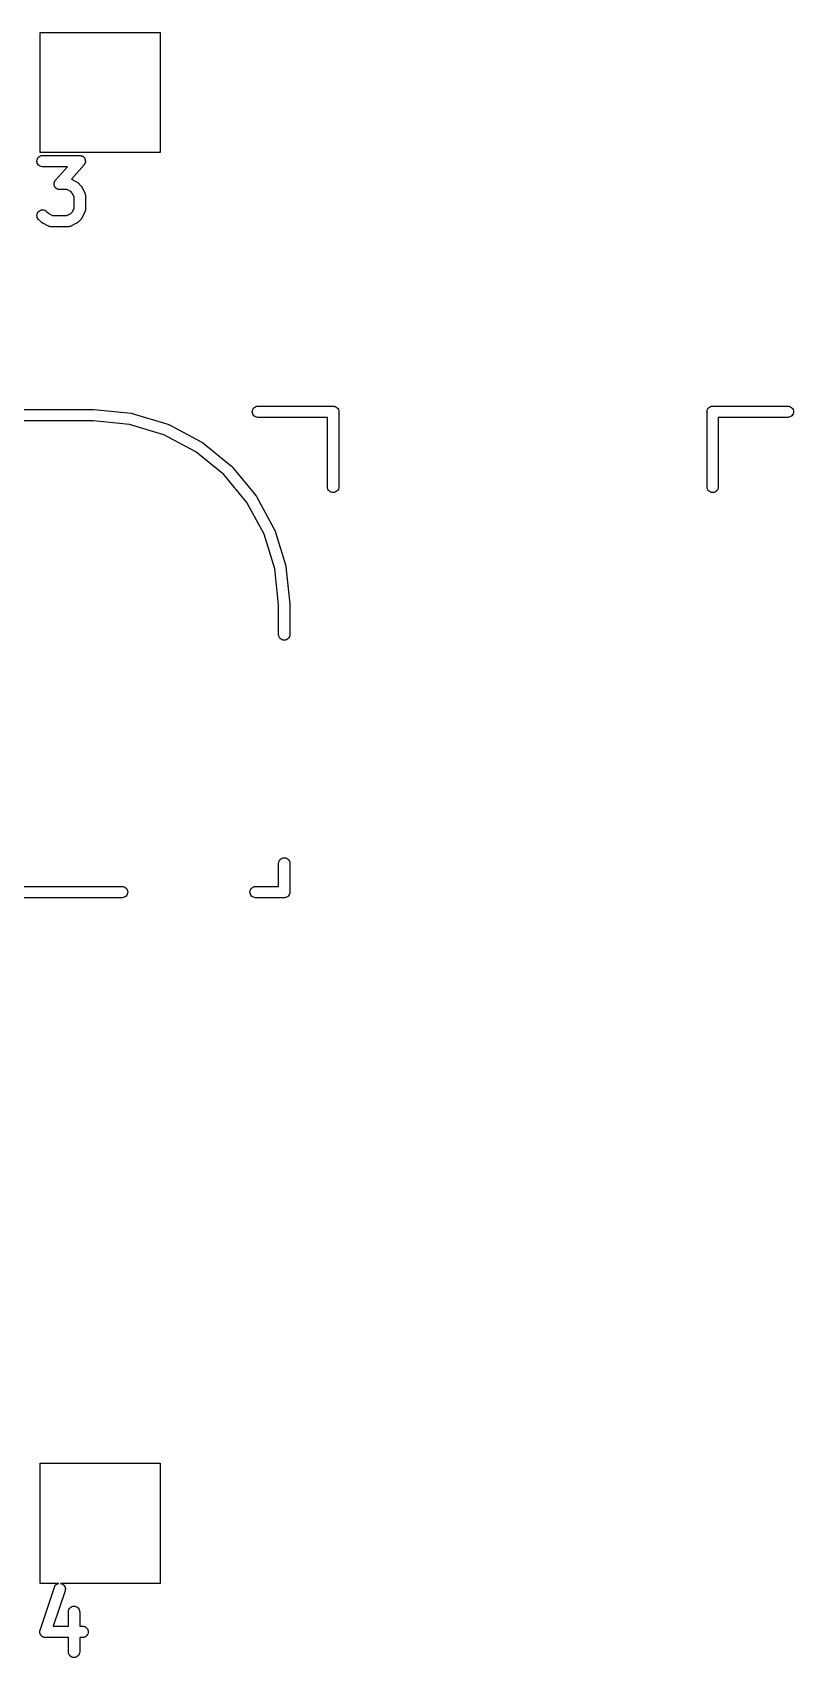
# Model space of a CAD drawing. Extents: x -13 to 127, y -89 to 15.
# Drawn here: x 3 to 13.13, y -85.79 to -64.15 of the extents above; entities that cross this region are included whole.
import ezdxf

# ---------------------------------------------------------------- set-up
doc = ezdxf.new("R2010")
doc.units = 0
doc.layers.add('BLACK', color=7, linetype='CONTINUOUS')

msp = doc.modelspace()

# ---------------------------------------------------------------- linework, layer by layer
at = {"layer": 'BLACK', "linetype": 'CONTINUOUS'}
for p, q in [((3.1, -65.75), (3.1, -64.15)), ((3.1, -64.15), (4.7, -64.15)), ((4.7, -64.15), (4.7, -65.75)), ((4.7, -65.75), (3.1, -65.75)), ((3.05834, -65.8614), (3.05986, -65.8468)), ((3.05966, -65.876), (3.05834, -65.8614)), ((3.06379, -65.89), (3.05966, -65.876)), ((3.05986, -65.8468), (3.06419, -65.8328)), ((3.07058, -65.903), (3.06379, -65.89)), ((3.06419, -65.8328), (3.07116, -65.82)), ((3.07975, -65.9144), (3.07058, -65.903)), ((3.07116, -65.82), (3.08048, -65.8087)), ((3.09096, -65.9238), (3.07975, -65.9144)), ((3.08048, -65.8087), (3.09183, -65.7994)), ((3.10379, -65.9308), (3.09096, -65.9238)), ((3.09183, -65.7994), (3.10475, -65.7926)), ((3.11774, -65.9353), (3.10379, -65.9308)), ((3.10475, -65.7926), (3.11876, -65.7883)), ((3.13229, -65.9369), (3.11774, -65.9353)), ((3.11876, -65.7883), (3.13333, -65.7869)), ((3.13333, -65.9369), (3.13229, -65.9369)), ((3.13333, -65.7869), (3.62857, -65.7869)), ((3.46329, -65.9369), (3.13333, -65.9369)), ((3.30546, -66.1173), (3.46329, -65.9369)), ((3.68501, -65.9113), (3.51705, -66.1032)), ((3.62857, -65.7869), (3.62962, -65.7869)), ((3.62962, -65.7869), (3.6343, -65.7874)), ((3.6343, -65.7874), (3.63899, -65.7876)), ((3.63899, -65.7876), (3.64154, -65.7882)), ((3.64154, -65.7882), (3.64416, -65.7885)), ((3.64416, -65.7885), (3.64865, -65.79)), ((3.64865, -65.79), (3.65322, -65.7911)), ((3.65322, -65.7911), (3.65561, -65.7922)), ((3.65561, -65.7922), (3.65812, -65.793)), ((3.65812, -65.793), (3.66224, -65.7952)), ((3.66224, -65.7952), (3.66651, -65.7972)), ((3.66651, -65.7972), (3.66863, -65.7988)), ((3.66863, -65.7988), (3.67094, -65.8)), ((3.67094, -65.8), (3.67455, -65.803)), ((3.67455, -65.803), (3.67835, -65.8058)), ((3.67835, -65.8058), (3.68014, -65.8077)), ((3.68014, -65.8077), (3.68216, -65.8094)), ((3.68216, -65.8094), (3.68511, -65.8131)), ((3.68775, -65.9075), (3.68501, -65.9113)), ((3.68511, -65.8131), (3.6883, -65.8165)), ((3.69075, -65.9038), (3.68775, -65.9075)), ((3.6883, -65.8165), (3.68968, -65.8188)), ((3.68968, -65.8188), (3.69133, -65.8208)), ((3.692, -65.9015), (3.69075, -65.9038)), ((3.69133, -65.8208), (3.6935, -65.825)), ((3.69353, -65.8994), (3.692, -65.9015)), ((3.6935, -65.825), (3.69597, -65.829)), ((3.69547, -65.8951), (3.69353, -65.8994)), ((3.69771, -65.891), (3.69547, -65.8951)), ((3.69597, -65.829), (3.69689, -65.8315)), ((3.69689, -65.8315), (3.69811, -65.8338)), ((3.69849, -65.8884), (3.69771, -65.891)), ((3.69811, -65.8338), (3.69944, -65.8383)), ((3.69957, -65.8861), (3.69849, -65.8884)), ((3.69944, -65.8383), (3.70108, -65.8427)), ((3.70065, -65.8815), (3.69957, -65.8861)), ((3.70204, -65.877), (3.70065, -65.8815)), ((3.70108, -65.8427), (3.7015, -65.8453)), ((3.7015, -65.8453), (3.70224, -65.8478)), ((3.70231, -65.8744), (3.70204, -65.877)), ((3.70224, -65.8478), (3.70267, -65.8525)), ((3.70291, -65.8718), (3.70231, -65.8744)), ((3.70267, -65.8525), (3.70342, -65.8572)), ((3.70308, -65.8671), (3.70291, -65.8718)), ((3.70357, -65.8624), (3.70308, -65.8671)), ((3.70342, -65.8572), (3.70333, -65.8598)), ((3.70333, -65.8598), (3.70357, -65.8624)), ((3.28691, -66.1661), (3.2874, -66.1615)), ((3.28714, -66.1688), (3.28691, -66.1661)), ((3.28705, -66.1714), (3.28714, -66.1688)), ((3.28781, -66.176), (3.28705, -66.1714)), ((3.2874, -66.1615), (3.28756, -66.1568)), ((3.28756, -66.1568), (3.28816, -66.1542)), ((3.28823, -66.1807), (3.28781, -66.176)), ((3.28816, -66.1542), (3.28844, -66.1516)), ((3.28898, -66.1832), (3.28823, -66.1807)), ((3.28844, -66.1516), (3.28983, -66.1471)), ((3.2894, -66.1858), (3.28898, -66.1832)), ((3.29104, -66.1903), (3.2894, -66.1858)), ((3.28983, -66.1471), (3.2909, -66.1425)), ((3.2909, -66.1425), (3.29198, -66.1401)), ((3.29236, -66.1948), (3.29104, -66.1903)), ((3.29198, -66.1401), (3.29276, -66.1376)), ((3.29358, -66.1971), (3.29236, -66.1948)), ((3.29276, -66.1376), (3.295, -66.1335)), ((3.2945, -66.1996), (3.29358, -66.1971)), ((3.29697, -66.2036), (3.2945, -66.1996)), ((3.295, -66.1335), (3.29694, -66.1292)), ((3.29694, -66.1292), (3.29848, -66.127)), ((3.29915, -66.2077), (3.29697, -66.2036)), ((3.29848, -66.127), (3.29973, -66.1247)), ((3.30079, -66.2098), (3.29915, -66.2077)), ((3.29973, -66.1247), (3.30272, -66.1211)), ((3.30272, -66.1211), (3.30546, -66.1173)), ((3.51705, -66.1032), (3.58592, -66.1377)), ((3.58592, -66.1377), (3.58685, -66.1382)), ((3.58685, -66.1382), (3.59039, -66.1404)), ((3.59039, -66.1404), (3.5941, -66.1424)), ((3.5941, -66.1424), (3.59651, -66.1444)), ((3.59651, -66.1444), (3.59913, -66.1461)), ((3.59913, -66.1461), (3.60216, -66.1491)), ((3.60216, -66.1491), (3.60541, -66.1517)), ((3.60541, -66.1517), (3.64351, -66.1898)), ((3.64351, -66.1898), (3.64424, -66.1906)), ((3.64424, -66.1906), (3.64687, -66.1939)), ((3.64687, -66.1939), (3.64977, -66.1969)), ((3.64977, -66.1969), (3.65143, -66.1996)), ((3.65143, -66.1996), (3.65338, -66.202)), ((3.65338, -66.202), (3.65531, -66.2057)), ((3.65531, -66.2057), (3.65756, -66.2093)), ((3.30217, -66.212), (3.30079, -66.2098)), ((3.30537, -66.2155), (3.30217, -66.212)), ((3.30832, -66.2191), (3.30537, -66.2155)), ((3.31033, -66.2208), (3.30832, -66.2191)), ((3.31212, -66.2228), (3.31033, -66.2208)), ((3.31593, -66.2255), (3.31212, -66.2228)), ((3.31953, -66.2285), (3.31593, -66.2255)), ((3.32184, -66.2298), (3.31953, -66.2285)), ((3.32397, -66.2314), (3.32184, -66.2298)), ((3.32824, -66.2333), (3.32397, -66.2314)), ((3.33236, -66.2356), (3.32824, -66.2333)), ((3.33487, -66.2364), (3.33236, -66.2356)), ((3.33726, -66.2375), (3.33487, -66.2364)), ((3.34183, -66.2386), (3.33726, -66.2375)), ((3.34631, -66.24), (3.34183, -66.2386)), ((3.34893, -66.2403), (3.34631, -66.24)), ((3.35148, -66.2409), (3.34893, -66.2403)), ((3.35617, -66.2411), (3.35148, -66.2409)), ((3.36086, -66.2417), (3.35617, -66.2411)), ((3.3619, -66.2417), (3.36086, -66.2417)), ((3.45849, -66.2417), (3.3619, -66.2417)), ((3.50795, -66.2664), (3.45849, -66.2417)), ((3.52884, -66.2873), (3.50795, -66.2664)), ((3.55357, -66.3368), (3.52884, -66.2873)), ((3.55357, -66.4918), (3.55357, -66.3368)), ((3.65756, -66.2093), (3.69565, -66.2855)), ((3.69565, -66.2855), (3.69611, -66.2864)), ((3.69611, -66.2864), (3.69688, -66.2885)), ((3.69688, -66.2885), (3.69791, -66.2905)), ((3.69791, -66.2905), (3.6994, -66.2954)), ((3.6994, -66.2954), (3.70116, -66.3002)), ((3.70116, -66.3002), (3.7015, -66.3024)), ((3.7015, -66.3024), (3.70214, -66.3045)), ((3.70214, -66.3045), (3.70264, -66.3096)), ((3.70264, -66.3096), (3.70344, -66.3146)), ((3.70344, -66.3146), (3.70336, -66.3169)), ((3.70336, -66.3169), (3.70357, -66.319)), ((3.70357, -66.319), (3.70357, -66.5095)), ((3.05834, -66.5849), (3.05992, -66.5704)), ((3.05961, -66.5995), (3.05834, -66.5849)), ((3.0637, -66.6136), (3.05961, -66.5995)), ((3.05992, -66.5704), (3.06429, -66.5564)), ((3.07043, -66.6266), (3.0637, -66.6136)), ((3.06429, -66.5564), (3.0713, -66.5436)), ((3.07956, -66.638), (3.07043, -66.6266)), ((3.0713, -66.5436), (3.08067, -66.5323)), ((3.0803, -66.6387), (3.07956, -66.638)), ((3.1184, -66.6768), (3.0803, -66.6387)), ((3.08067, -66.5323), (3.09205, -66.5231)), ((3.09205, -66.5231), (3.10499, -66.5163)), ((3.10499, -66.5163), (3.11902, -66.5121)), ((3.11902, -66.5121), (3.13359, -66.5107)), ((3.13359, -66.5107), (3.14816, -66.5122)), ((3.14816, -66.5122), (3.16215, -66.5165)), ((3.16215, -66.5165), (3.17505, -66.5234)), ((3.17505, -66.5234), (3.18637, -66.5327)), ((3.18637, -66.5327), (3.21585, -66.5622)), ((3.21585, -66.5622), (3.26532, -66.5869)), ((3.26532, -66.5869), (3.45849, -66.5869)), ((3.45849, -66.5869), (3.50795, -66.5622)), ((3.50795, -66.5622), (3.52884, -66.5413)), ((3.52884, -66.5413), (3.55357, -66.4918)), ((3.64351, -66.6387), (3.60541, -66.6768)), ((3.64618, -66.6355), (3.64351, -66.6387)), ((3.64912, -66.6325), (3.64618, -66.6355)), ((3.65082, -66.6299), (3.64912, -66.6325)), ((3.6528, -66.6274), (3.65082, -66.6299)), ((3.65479, -66.6237), (3.6528, -66.6274)), ((3.65708, -66.6202), (3.65479, -66.6237)), ((3.65756, -66.6193), (3.65708, -66.6202)), ((3.69565, -66.5431), (3.65756, -66.6193)), ((3.69644, -66.541), (3.69565, -66.5431)), ((3.69751, -66.5391), (3.69644, -66.541)), ((3.69905, -66.5342), (3.69751, -66.5391)), ((3.70089, -66.5294), (3.69905, -66.5342)), ((3.70127, -66.5272), (3.70089, -66.5294)), ((3.70193, -66.5251), (3.70127, -66.5272)), ((3.7025, -66.52), (3.70193, -66.5251)), ((3.70337, -66.515), (3.7025, -66.52)), ((3.70356, -66.5106), (3.70332, -66.5128)), ((3.70332, -66.5128), (3.70337, -66.515)), ((3.70357, -66.5095), (3.70356, -66.5106)), ((3.12165, -66.6795), (3.1184, -66.6768)), ((3.12467, -66.6825), (3.12165, -66.6795)), ((3.12729, -66.6842), (3.12467, -66.6825)), ((3.12971, -66.6861), (3.12729, -66.6842)), ((3.13341, -66.6881), (3.12971, -66.6861)), ((3.13695, -66.6904), (3.13341, -66.6881)), ((3.13789, -66.6909), (3.13695, -66.6904)), ((3.21408, -66.729), (3.13789, -66.6909)), ((3.21614, -66.7298), (3.21408, -66.729)), ((3.21807, -66.7308), (3.21614, -66.7298)), ((3.22295, -66.7324), (3.21807, -66.7308)), ((3.22775, -66.7342), (3.22295, -66.7324)), ((3.22993, -66.7346), (3.22775, -66.7342)), ((3.23203, -66.7353), (3.22993, -66.7346)), ((3.23712, -66.7358), (3.23203, -66.7353)), ((3.24217, -66.7367), (3.23712, -66.7358)), ((3.24438, -66.7367), (3.24217, -66.7367)), ((3.24657, -66.7369), (3.24438, -66.7367)), ((3.24762, -66.7369), (3.24657, -66.7369)), ((3.47619, -66.7369), (3.24762, -66.7369)), ((3.47838, -66.7367), (3.47619, -66.7369)), ((3.48059, -66.7368), (3.47838, -66.7367)), ((3.48565, -66.736), (3.48059, -66.7368)), ((3.49076, -66.7355), (3.48565, -66.736)), ((3.49288, -66.7348), (3.49076, -66.7355)), ((3.49505, -66.7345), (3.49288, -66.7348)), ((3.49985, -66.7327), (3.49505, -66.7345)), ((3.50477, -66.7312), (3.49985, -66.7327)), ((3.50672, -66.7302), (3.50477, -66.7312)), ((3.50879, -66.7294), (3.50672, -66.7302)), ((3.50973, -66.729), (3.50879, -66.7294)), ((3.58592, -66.6909), (3.50973, -66.729)), ((3.58949, -66.6886), (3.58592, -66.6909)), ((3.59323, -66.6867), (3.58949, -66.6886)), ((3.59567, -66.6848), (3.59323, -66.6867)), ((3.59831, -66.6831), (3.59567, -66.6848)), ((3.60137, -66.6802), (3.59831, -66.6831)), ((3.60467, -66.6776), (3.60137, -66.6802)), ((3.60541, -66.6768), (3.60467, -66.6776)), ((-5.07632, -69.17), (3.81367, -69.17)), ((3.81367, -69.17), (3.81731, -69.1704)), ((3.81731, -69.1704), (3.81732, -69.1704)), ((3.81732, -69.1704), (4.31066, -69.2187)), ((4.31066, -69.2187), (4.31067, -69.2187)), ((4.31067, -69.2187), (4.31068, -69.2187)), ((4.31068, -69.2187), (4.31171, -69.2188)), ((4.31171, -69.2188), (4.31834, -69.2202)), ((4.31834, -69.2202), (4.32503, -69.2216)), ((4.32503, -69.2216), (4.7996, -69.3649)), ((5.92464, -69.2), (5.92609, -69.1853)), ((5.92609, -69.2147), (5.92464, -69.2)), ((5.92609, -69.1853), (5.93037, -69.1712)), ((5.93037, -69.2288), (5.92609, -69.2147)), ((5.93037, -69.1712), (5.93734, -69.1581)), ((5.93734, -69.2419), (5.93037, -69.2288)), ((5.93734, -69.1581), (5.94671, -69.1467)), ((5.94671, -69.1467), (5.95813, -69.1373)), ((5.95813, -69.1373), (5.97116, -69.1304)), ((5.97116, -69.1304), (5.9853, -69.1261)), ((5.9853, -69.1261), (5.99632, -69.125)), ((5.99632, -69.125), (6.99632, -69.125)), ((6.99632, -69.125), (7, -69.1246)), ((7, -69.1246), (7.00367, -69.125)), ((7.00367, -69.125), (7.0147, -69.1261)), ((7.0147, -69.1261), (7.02884, -69.1304)), ((7.02884, -69.1304), (7.04187, -69.1373)), ((7.04187, -69.1373), (7.05329, -69.1467)), ((7.05329, -69.1467), (7.06266, -69.1581)), ((7.06266, -69.1581), (7.06962, -69.1712)), ((7.06962, -69.1712), (7.07391, -69.1853)), ((7.07391, -69.1853), (7.07536, -69.2)), ((7.07536, -69.2), (7.075, -69.2037)), ((7.075, -69.2037), (7.075, -70.2037)), ((11.9746, -69.2), (11.9761, -69.1853)), ((11.975, -69.2037), (11.9746, -69.2)), ((11.975, -70.2037), (11.975, -69.2037)), ((11.9761, -69.1853), (11.9804, -69.1712)), ((11.9804, -69.1712), (11.9873, -69.1581)), ((11.9873, -69.1581), (11.9967, -69.1467)), ((11.9967, -69.1467), (12.0081, -69.1373)), ((12.0081, -69.1373), (12.0212, -69.1304)), ((12.0212, -69.1304), (12.0353, -69.1261)), ((12.0353, -69.1261), (12.0463, -69.125)), ((12.0463, -69.125), (12.05, -69.1246)), ((12.05, -69.1246), (12.0537, -69.125)), ((12.0537, -69.125), (13.0537, -69.125)), ((13.0537, -69.125), (13.0647, -69.1261)), ((13.0647, -69.1261), (13.0788, -69.1304)), ((13.0788, -69.1304), (13.0919, -69.1373)), ((13.0919, -69.1373), (13.1033, -69.1467)), ((13.1033, -69.1467), (13.1127, -69.1581)), ((13.1127, -69.1581), (13.1196, -69.1712)), ((13.1196, -69.2288), (13.1127, -69.2419)), ((13.1196, -69.1712), (13.1239, -69.1853)), ((13.1239, -69.2147), (13.1196, -69.2288)), ((13.1239, -69.1853), (13.1254, -69.2)), ((13.1254, -69.2), (13.1239, -69.2147)), ((3.80633, -69.32), (-5.005, -69.32)), ((4.28872, -69.3673), (3.80633, -69.32)), ((4.7492, -69.5063), (4.28872, -69.3673)), ((4.7996, -69.3649), (4.8006, -69.3652)), ((4.8006, -69.3652), (4.80689, -69.3679)), ((4.80689, -69.3679), (4.81313, -69.3704)), ((4.81313, -69.3704), (5.25082, -69.6032)), ((5.94671, -69.2533), (5.93734, -69.2419)), ((5.95813, -69.2627), (5.94671, -69.2533)), ((5.97116, -69.2696), (5.95813, -69.2627)), ((5.9853, -69.2739), (5.97116, -69.2696)), ((5.99632, -69.275), (5.9853, -69.2739)), ((6.925, -69.275), (5.99632, -69.275)), ((6.925, -70.2037), (6.925, -69.275)), ((13.0537, -69.275), (12.125, -69.275)), ((12.125, -69.275), (12.125, -70.2037)), ((13.0647, -69.2739), (13.0537, -69.275)), ((13.0788, -69.2696), (13.0647, -69.2739)), ((13.0919, -69.2627), (13.0788, -69.2696)), ((13.1033, -69.2533), (13.0919, -69.2627)), ((13.1127, -69.2419), (13.1033, -69.2533)), ((5.17391, -69.7321), (4.7492, -69.5063)), ((5.25082, -69.6032), (5.25082, -69.6032)), ((5.25082, -69.6032), (5.25083, -69.6032)), ((5.25083, -69.6032), (5.25175, -69.6037)), ((5.25175, -69.6037), (5.25735, -69.6075)), ((5.25735, -69.6075), (5.26302, -69.6113)), ((5.26302, -69.6113), (5.64717, -69.9246)), ((5.54667, -70.0362), (5.17391, -69.7321)), ((5.85328, -70.4068), (5.54667, -70.0362)), ((5.64717, -69.9246), (5.64798, -69.9252)), ((5.64798, -69.9252), (5.65271, -69.9301)), ((5.65271, -69.9301), (5.65756, -69.9349)), ((5.65756, -69.9349), (5.97354, -70.3168)), ((5.97354, -70.3168), (5.97421, -70.3177)), ((5.97421, -70.3177), (5.97792, -70.3233)), ((6.92609, -70.2147), (6.925, -70.2037)), ((6.93038, -70.2288), (6.92609, -70.2147)), ((6.93734, -70.2419), (6.93038, -70.2288)), ((6.94671, -70.2533), (6.93734, -70.2419)), ((6.95813, -70.2627), (6.94671, -70.2533)), ((6.97116, -70.2696), (6.95813, -70.2627)), ((6.9853, -70.2739), (6.97116, -70.2696)), ((7, -70.2754), (6.9853, -70.2739)), ((7.0147, -70.2739), (7, -70.2754)), ((7.02884, -70.2696), (7.0147, -70.2739)), ((7.04187, -70.2627), (7.02884, -70.2696)), ((7.05329, -70.2533), (7.04187, -70.2627)), ((7.06266, -70.2419), (7.05329, -70.2533)), ((7.06962, -70.2288), (7.06266, -70.2419)), ((7.07391, -70.2147), (7.06962, -70.2288)), ((7.075, -70.2037), (7.07391, -70.2147)), ((11.9761, -70.2147), (11.975, -70.2037)), ((11.9804, -70.2288), (11.9761, -70.2147)), ((11.9873, -70.2419), (11.9804, -70.2288)), ((11.9967, -70.2533), (11.9873, -70.2419)), ((12.0081, -70.2627), (11.9967, -70.2533)), ((12.0212, -70.2696), (12.0081, -70.2627)), ((12.0353, -70.2739), (12.0212, -70.2696)), ((12.05, -70.2754), (12.0353, -70.2739)), ((12.0647, -70.2739), (12.05, -70.2754)), ((12.0788, -70.2696), (12.0647, -70.2739)), ((12.0919, -70.2627), (12.0788, -70.2696)), ((12.1033, -70.2533), (12.0919, -70.2627)), ((12.1127, -70.2419), (12.1033, -70.2533)), ((12.1196, -70.2288), (12.1127, -70.2419)), ((12.1239, -70.2147), (12.1196, -70.2288)), ((12.125, -70.2037), (12.1239, -70.2147)), ((6.08206, -70.8299), (5.85328, -70.4068)), ((5.97792, -70.3233), (5.98173, -70.329)), ((5.98173, -70.329), (6.21751, -70.765)), ((6.2243, -71.2894), (6.08206, -70.8299)), ((6.21751, -70.765), (6.218, -70.766)), ((6.218, -70.766), (6.22054, -70.7723)), ((6.22054, -70.7723), (6.22318, -70.7785)), ((6.22318, -70.7785), (6.36977, -71.2521)), ((6.27495, -71.7713), (6.2243, -71.2894)), ((6.36977, -71.2521), (6.37007, -71.2531)), ((6.37007, -71.2531), (6.37134, -71.2598)), ((6.37134, -71.2598), (6.37271, -71.2664)), ((6.37271, -71.2664), (6.42453, -71.7594)), ((6.275, -71.7853), (6.27495, -71.7713)), ((6.275, -72.1697), (6.275, -71.7853)), ((6.42453, -71.7594), (6.42463, -71.7605)), ((6.42463, -71.7605), (6.42461, -71.7637)), ((6.42461, -71.7637), (6.42494, -71.767)), ((6.42494, -71.767), (6.42499, -71.7812)), ((6.42499, -71.7812), (6.425, -71.7813)), ((6.425, -71.7813), (6.425, -72.1697)), ((6.27609, -72.1807), (6.275, -72.1697)), ((6.28038, -72.1948), (6.27609, -72.1807)), ((6.28734, -72.2079), (6.28038, -72.1948)), ((6.29671, -72.2193), (6.28734, -72.2079)), ((6.30813, -72.2287), (6.29671, -72.2193)), ((6.32116, -72.2356), (6.30813, -72.2287)), ((6.3353, -72.2399), (6.32116, -72.2356)), ((6.35, -72.2414), (6.3353, -72.2399)), ((6.3647, -72.2399), (6.35, -72.2414)), ((6.37884, -72.2356), (6.3647, -72.2399)), ((6.39187, -72.2287), (6.37884, -72.2356)), ((6.40329, -72.2193), (6.39187, -72.2287)), ((6.41266, -72.2079), (6.40329, -72.2193)), ((6.41962, -72.1948), (6.41266, -72.2079)), ((6.42391, -72.1807), (6.41962, -72.1948)), ((6.425, -72.1697), (6.42391, -72.1807)), ((6.275, -75.2103), (6.27609, -75.1993)), ((6.275, -75.52), (6.275, -75.2103)), ((6.27609, -75.1993), (6.28037, -75.1852)), ((6.28037, -75.1852), (6.28734, -75.1721)), ((6.28734, -75.1721), (6.29671, -75.1607)), ((6.29671, -75.1607), (6.30813, -75.1513)), ((6.30813, -75.1513), (6.32116, -75.1444)), ((6.32116, -75.1444), (6.3353, -75.1401)), ((6.3353, -75.1401), (6.35, -75.1386)), ((6.35, -75.1386), (6.3647, -75.1401)), ((6.3647, -75.1401), (6.37884, -75.1444)), ((6.37884, -75.1444), (6.39187, -75.1513)), ((6.39187, -75.1513), (6.40329, -75.1607)), ((6.40329, -75.1607), (6.41266, -75.1721)), ((6.41266, -75.1721), (6.41962, -75.1852)), ((6.41962, -75.1852), (6.42391, -75.1993)), ((6.42391, -75.1993), (6.425, -75.2103)), ((6.425, -75.2103), (6.425, -75.5913)), ((4.19468, -75.67), (2.53632, -75.67)), ((2.59407, -75.52), (4.19467, -75.52)), ((4.19467, -75.52), (4.2057, -75.5211)), ((4.2057, -75.6689), (4.19468, -75.67)), ((4.2057, -75.5211), (4.21984, -75.5254)), ((4.21984, -75.6646), (4.2057, -75.6689)), ((4.21984, -75.5254), (4.23287, -75.5323)), ((4.23287, -75.6577), (4.21984, -75.6646)), ((4.23287, -75.5323), (4.24429, -75.5417)), ((4.24429, -75.6483), (4.23287, -75.6577)), ((4.24429, -75.5417), (4.25366, -75.5531)), ((4.25366, -75.6369), (4.24429, -75.6483)), ((4.25366, -75.5531), (4.26062, -75.5662)), ((4.26063, -75.6238), (4.25366, -75.6369)), ((4.26062, -75.5662), (4.26491, -75.5803)), ((4.26491, -75.6097), (4.26063, -75.6238)), ((4.26491, -75.5803), (4.26636, -75.595)), ((4.26636, -75.595), (4.26491, -75.6097)), ((5.89364, -75.595), (5.89509, -75.5803)), ((5.89509, -75.6097), (5.89364, -75.595)), ((5.89509, -75.5803), (5.89938, -75.5662)), ((5.89938, -75.6238), (5.89509, -75.6097)), ((5.89938, -75.5662), (5.90634, -75.5531)), ((5.90634, -75.6369), (5.89938, -75.6238)), ((5.90634, -75.5531), (5.91571, -75.5417)), ((5.91571, -75.6483), (5.90634, -75.6369)), ((5.91571, -75.5417), (5.92713, -75.5323)), ((5.92713, -75.6577), (5.91571, -75.6483)), ((5.92713, -75.5323), (5.94016, -75.5254)), ((5.94016, -75.6646), (5.92713, -75.6577)), ((5.94016, -75.5254), (5.9543, -75.5211)), ((5.9543, -75.6689), (5.94016, -75.6646)), ((5.9543, -75.5211), (5.96532, -75.52)), ((5.96532, -75.67), (5.9543, -75.6689)), ((5.96532, -75.52), (6.275, -75.52)), ((6.34632, -75.67), (5.96532, -75.67)), ((6.35, -75.6704), (6.34632, -75.67)), ((6.35367, -75.67), (6.35, -75.6704)), ((6.35369, -75.67), (6.35367, -75.67)), ((6.3647, -75.6689), (6.35369, -75.67)), ((6.37884, -75.6646), (6.3647, -75.6689)), ((6.39187, -75.6577), (6.37884, -75.6646)), ((6.40329, -75.6483), (6.39187, -75.6577)), ((6.41266, -75.6369), (6.40329, -75.6483)), ((6.41962, -75.6238), (6.41266, -75.6369)), ((6.42391, -75.6097), (6.41962, -75.6238)), ((6.425, -75.5987), (6.42391, -75.6097)), ((6.425, -75.5913), (6.42536, -75.595)), ((6.42536, -75.595), (6.425, -75.5987)), ((3.1, -84.8), (3.1, -83.2)), ((3.1, -83.2), (4.7, -83.2)), ((4.7, -83.2), (4.7, -84.8)), ((3.35076, -84.8), (3.1, -84.8)), ((3.30585, -84.824), (3.31659, -84.814)), ((3.31659, -84.814), (3.32907, -84.8064)), ((3.32907, -84.8064), (3.34279, -84.8013)), ((3.34279, -84.8013), (3.35076, -84.8)), ((4.7, -84.8), (3.37411, -84.8)), ((3.37411, -84.8), (3.38612, -84.8028)), ((3.38612, -84.8028), (3.39944, -84.8089)), ((3.39944, -84.8089), (3.41134, -84.8174)), ((3.10028, -85.4215), (3.29075, -84.8501)), ((3.43305, -84.8975), (3.27548, -85.3702)), ((3.29075, -84.8501), (3.29109, -84.8491)), ((3.29109, -84.8491), (3.29724, -84.8358)), ((3.29724, -84.8358), (3.30585, -84.824)), ((3.41134, -84.8174), (3.42135, -84.8281)), ((3.42135, -84.8281), (3.4291, -84.8405)), ((3.4291, -84.8405), (3.43429, -84.8542)), ((3.43631, -84.8833), (3.43305, -84.8975)), ((3.43429, -84.8542), (3.43672, -84.8686)), ((3.43672, -84.8686), (3.43631, -84.8833)), ((3.47738, -85.1786), (3.47739, -85.1775)), ((3.47738, -85.3702), (3.47738, -85.1786)), ((3.47739, -85.1775), (3.47902, -85.163)), ((3.47902, -85.163), (3.48344, -85.149)), ((3.48344, -85.149), (3.4905, -85.1362)), ((3.4905, -85.1362), (3.49991, -85.125)), ((3.49991, -85.125), (3.51131, -85.1158)), ((3.51131, -85.1158), (3.52428, -85.109)), ((3.52428, -85.109), (3.53833, -85.1049)), ((3.53833, -85.1049), (3.5529, -85.1036)), ((3.5529, -85.1036), (3.56746, -85.1051)), ((3.56746, -85.1051), (3.58144, -85.1094)), ((3.58144, -85.1094), (3.59432, -85.1164)), ((3.59432, -85.1164), (3.6056, -85.1257)), ((3.6056, -85.1257), (3.61485, -85.1371)), ((3.61485, -85.1371), (3.62172, -85.15)), ((3.62172, -85.15), (3.62595, -85.164)), ((3.62595, -85.164), (3.62738, -85.1786)), ((3.62738, -85.1786), (3.62738, -85.3702)), ((3.09643, -85.4447), (3.0969, -85.4403)), ((3.09669, -85.4476), (3.09643, -85.4447)), ((3.09661, -85.4504), (3.09669, -85.4476)), ((3.09735, -85.4548), (3.09661, -85.4504)), ((3.0969, -85.4403), (3.09702, -85.4358)), ((3.09702, -85.4358), (3.09766, -85.433)), ((3.09776, -85.4593), (3.09735, -85.4548)), ((3.09766, -85.433), (3.09796, -85.4302)), ((3.09857, -85.462), (3.09776, -85.4593)), ((3.09796, -85.4302), (3.09928, -85.4259)), ((3.09904, -85.4649), (3.09857, -85.462)), ((3.10062, -85.469), (3.09904, -85.4649)), ((3.09928, -85.4259), (3.10028, -85.4215)), ((3.27548, -85.3702), (3.47738, -85.3702)), ((3.62738, -85.3702), (3.66667, -85.3702)), ((3.66667, -85.3702), (3.66771, -85.3702)), ((3.66771, -85.3702), (3.68226, -85.3719)), ((3.68226, -85.3719), (3.69621, -85.3763)), ((3.69621, -85.3763), (3.70904, -85.3834)), ((3.70904, -85.3834), (3.72025, -85.3928)), ((3.72025, -85.3928), (3.72942, -85.4042)), ((3.72942, -85.4042), (3.7362, -85.4171)), ((3.74013, -85.4603), (3.73581, -85.4743)), ((3.7362, -85.4171), (3.74034, -85.4312)), ((3.74166, -85.4458), (3.74013, -85.4603)), ((3.74034, -85.4312), (3.74166, -85.4458)), ((3.10189, -85.4733), (3.10062, -85.469)), ((3.10321, -85.4759), (3.10189, -85.4733)), ((3.10423, -85.4785), (3.10321, -85.4759)), ((3.1066, -85.4823), (3.10423, -85.4785)), ((3.10867, -85.4863), (3.1066, -85.4823)), ((3.11046, -85.4885), (3.10867, -85.4863)), ((3.11198, -85.491), (3.11046, -85.4885)), ((3.11504, -85.4942), (3.11198, -85.491)), ((3.11784, -85.4977), (3.11504, -85.4942)), ((3.12003, -85.4996), (3.11784, -85.4977)), ((3.12199, -85.5016), (3.12003, -85.4996)), ((3.12562, -85.5042), (3.12199, -85.5016)), ((3.12905, -85.5071), (3.12562, -85.5042)), ((3.13156, -85.5085), (3.12905, -85.5071)), ((3.13389, -85.5102), (3.13156, -85.5085)), ((3.13796, -85.512), (3.13389, -85.5102)), ((3.14188, -85.5142), (3.13796, -85.512)), ((3.14461, -85.515), (3.14188, -85.5142)), ((3.14721, -85.5162), (3.14461, -85.515)), ((3.15158, -85.5172), (3.14721, -85.5162)), ((3.15583, -85.5186), (3.15158, -85.5172)), ((3.15867, -85.5189), (3.15583, -85.5186)), ((3.16146, -85.5196), (3.15867, -85.5189)), ((3.16594, -85.5197), (3.16146, -85.5196)), ((3.17038, -85.5202), (3.16594, -85.5197)), ((3.17143, -85.5202), (3.17038, -85.5202)), ((3.47738, -85.5202), (3.17143, -85.5202)), ((3.47738, -85.7119), (3.47738, -85.5202)), ((3.66667, -85.5202), (3.62738, -85.5202)), ((3.62738, -85.5202), (3.62738, -85.7119)), ((3.68123, -85.5188), (3.66667, -85.5202)), ((3.69525, -85.5146), (3.68123, -85.5188)), ((3.70817, -85.5077), (3.69525, -85.5146)), ((3.71951, -85.4985), (3.70817, -85.5077)), ((3.72884, -85.4872), (3.71951, -85.4985)), ((3.73581, -85.4743), (3.72884, -85.4872)), ((3.47881, -85.7265), (3.47738, -85.7119)), ((3.48304, -85.7405), (3.47881, -85.7265)), ((3.48991, -85.7534), (3.48304, -85.7405)), ((3.49916, -85.7648), (3.48991, -85.7534)), ((3.51044, -85.7741), (3.49916, -85.7648)), ((3.52332, -85.781), (3.51044, -85.7741)), ((3.5373, -85.7854), (3.52332, -85.781)), ((3.55186, -85.7869), (3.5373, -85.7854)), ((3.56643, -85.7856), (3.55186, -85.7869)), ((3.58047, -85.7814), (3.56643, -85.7856)), ((3.59345, -85.7747), (3.58047, -85.7814)), ((3.60485, -85.7655), (3.59345, -85.7747)), ((3.61426, -85.7543), (3.60485, -85.7655)), ((3.62131, -85.7415), (3.61426, -85.7543)), ((3.62574, -85.7275), (3.62131, -85.7415)), ((3.62737, -85.713), (3.62574, -85.7275)), ((3.62738, -85.7119), (3.62737, -85.713))]:
    msp.add_line(p, q, dxfattribs=at)

doc.saveas('drawing.dxf')
